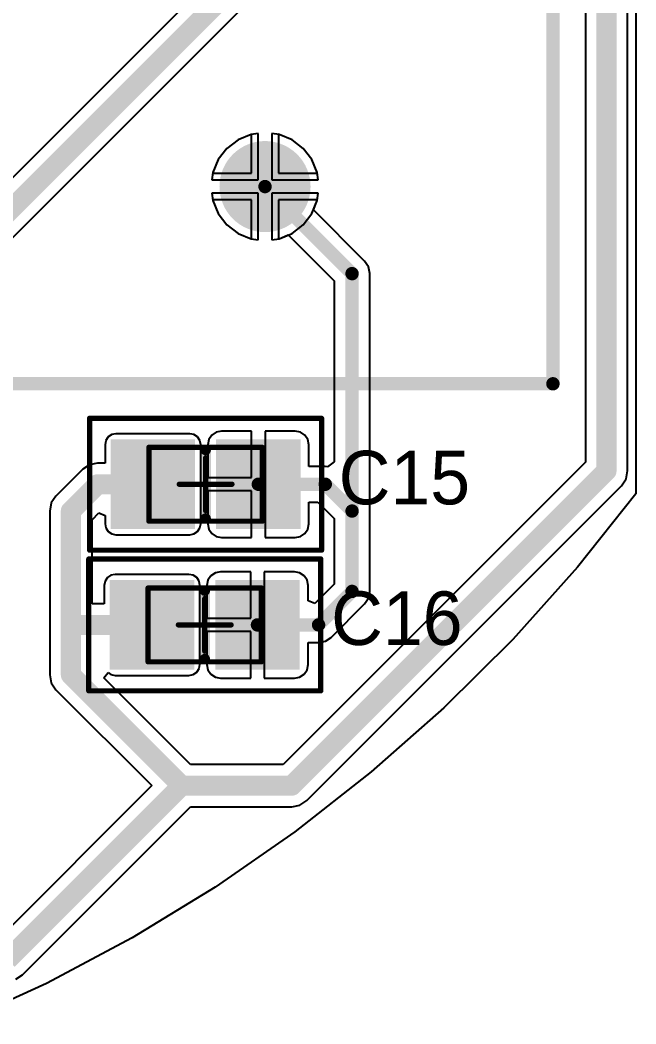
# Model space of a CAD drawing. Header units: millimetres. Extents: x 0.11 to 2.34, y 0.1 to 2.58.
# Drawn here: x 1.882 to 2.342, y 0.197 to 0.947 of the extents above; entities that cross this region are included whole.
import ezdxf

# ---------------------------------------------------------------- set-up
doc = ezdxf.new("R2010")
doc.units = ezdxf.units.MM
doc.header["$MEASUREMENT"] = 0
for name, color, linetype in [('BottomLayer', 5, 'Continuous'), ('BottomSolder', 6, 'Continuous'), ('Mechanical13', 56, 'Continuous'), ('Mechanical15', 56, 'Continuous'), ('MultiLayer', 9, 'Continuous'), ('PadHoleLayer', 156, 'Continuous'), ('TopLayer', 1, 'Continuous'), ('TopOverlay', 2, 'Continuous'), ('TopPaste', 8, 'Continuous'), ('TopSolder', 216, 'Continuous')]:
    doc.layers.add(name, color=color, linetype=linetype)

# ---------------------------------------------------------------- blocks, each defined once
blk = doc.blocks.new('SCMR22H155PSBB0_17')
at = {"layer": 'BottomLayer', "const_width": 0.03}
blk.add_lwpolyline([(0.43776, 0, 1), (0.46776, 0, 1)], format="xyb", close=True, dxfattribs=at)
at = {"layer": 'BottomLayer'}
blk.add_solid([(-0.03, -0.03), (0.03, -0.03), (-0.03, 0.03), (0.03, 0.03)], dxfattribs=at)
at = {"layer": 'BottomSolder', "const_width": 0.034}
blk.add_lwpolyline([(0.43576, 0, 1), (0.46976, 0, 1)], format="xyb", close=True, dxfattribs=at)
at = {"layer": 'BottomSolder'}
blk.add_solid([(-0.034, -0.034), (0.034, -0.034), (-0.034, 0.034), (0.034, 0.034)], dxfattribs=at)
at = {"layer": 'MultiLayer', "const_width": 0.03}
blk.add_lwpolyline([(0.43776, 0, 1), (0.46776, 0, 1)], format="xyb", close=True, dxfattribs=at)
at = {"layer": 'MultiLayer'}
blk.add_solid([(-0.03, -0.03), (0.03, -0.03), (-0.03, 0.03), (0.03, 0.03)], dxfattribs=at)
at = {"layer": 'PadHoleLayer'}
for points, const_width in [([(-0.008, 0, 1), (0.008, 0, 1)], 0.016), ([(0.44488, 0, 1), (0.46063, 0, 1)], 0.01575)]:
    blk.add_lwpolyline(points, format="xyb", close=True, dxfattribs=dict(at, const_width=const_width))
at = {"layer": 'TopLayer', "const_width": 0.03}
blk.add_lwpolyline([(0.43776, 0, 1), (0.46776, 0, 1)], format="xyb", close=True, dxfattribs=at)
at = {"layer": 'TopLayer'}
blk.add_solid([(-0.03, -0.03), (0.03, -0.03), (-0.03, 0.03), (0.03, 0.03)], dxfattribs=at)
at = {"layer": 'TopOverlay'}
for points, const_width in [([(0.6, 0.215), (-0.16, 0.215)], 0.01), ([(-0.16, -0.215), (-0.16, 0.215)], 0.01), ([(0.6, -0.215), (0.6, 0.215)], 0.01), ([(-0.2, -0.03), (-0.2, 0.01)], 0.00787), ([(-0.18, -0.01), (-0.22, -0.01)], 0.00787), ([(0.6, -0.215), (-0.16, -0.215)], 0.01)]:
    blk.add_lwpolyline(points, dxfattribs=dict(at, const_width=const_width))
for points, const_width in [([(-0.1625, 0.215, 1), (-0.1575, 0.215, 1)], 0.005), ([(-0.1625, 0.215, 1), (-0.1575, 0.215, 1)], 0.005), ([(0.5975, 0.215, 1), (0.6025, 0.215, 1)], 0.005), ([(0.5975, 0.215, 1), (0.6025, 0.215, 1)], 0.005), ([(-0.20197, 0.01, 1), (-0.19803, 0.01, 1)], 0.00394), ([(-0.22197, -0.01, 1), (-0.21803, -0.01, 1)], 0.00394), ([(-0.18197, -0.01, 1), (-0.17803, -0.01, 1)], 0.00394), ([(-0.20197, -0.03, 1), (-0.19803, -0.03, 1)], 0.00394), ([(-0.1625, -0.215, 1), (-0.1575, -0.215, 1)], 0.005), ([(-0.1625, -0.215, 1), (-0.1575, -0.215, 1)], 0.005), ([(0.5975, -0.215, 1), (0.6025, -0.215, 1)], 0.005), ([(0.5975, -0.215, 1), (0.6025, -0.215, 1)], 0.005)]:
    blk.add_lwpolyline(points, format="xyb", close=True, dxfattribs=dict(at, const_width=const_width))
at = {"layer": 'TopSolder', "const_width": 0.034}
blk.add_lwpolyline([(0.43576, 0, 1), (0.46976, 0, 1)], format="xyb", close=True, dxfattribs=at)
at = {"layer": 'TopSolder'}
blk.add_solid([(-0.034, -0.034), (0.034, -0.034), (-0.034, 0.034), (0.034, 0.034)], dxfattribs=at)
blk = doc.blocks.new('6_0805_M_23')
at = {"layer": 'Mechanical13', "const_width": 0.00394}
for points in [[(-0.04232, 0.02756), (-0.04232, -0.02756)], [(0.04232, 0.02756), (-0.04232, 0.02756)], [(0.04232, 0.02756), (0.04232, -0.02756)], [(0.04232, -0.02756), (-0.04232, -0.02756)]]:
    blk.add_lwpolyline(points, dxfattribs=at)
at = {"layer": 'Mechanical13', "const_width": 0.00197}
for points in [[(-0.04331, 0.02756, 1), (-0.04134, 0.02756, 1)], [(-0.04331, 0.02756, 1), (-0.04134, 0.02756, 1)], [(0.04134, 0.02756, 1), (0.04331, 0.02756, 1)], [(0.04134, 0.02756, 1), (0.04331, 0.02756, 1)], [(-0.04331, -0.02756, 1), (-0.04134, -0.02756, 1)], [(-0.04331, -0.02756, 1), (-0.04134, -0.02756, 1)], [(0.04134, -0.02756, 1), (0.04331, -0.02756, 1)], [(0.04134, -0.02756, 1), (0.04331, -0.02756, 1)]]:
    blk.add_lwpolyline(points, format="xyb", close=True, dxfattribs=at)
at = {"layer": 'Mechanical15', "const_width": 0.00394}
for points in [[(-0.08661, 0.04921), (-0.08661, -0.04921)], [(0.08661, 0.04921), (-0.08661, 0.04921)], [(0.08661, 0.04921), (0.08661, -0.04921)], [(0, 0.01969), (0, -0.01969)], [(0.01969, 0), (-0.01969, 0)], [(0.08661, -0.04921), (-0.08661, -0.04921)]]:
    blk.add_lwpolyline(points, dxfattribs=at)
at = {"layer": 'Mechanical15', "const_width": 0.00197}
for points in [[(-0.0876, 0.04921, 1), (-0.08563, 0.04921, 1)], [(-0.0876, 0.04921, 1), (-0.08563, 0.04921, 1)], [(0.08563, 0.04921, 1), (0.0876, 0.04921, 1)], [(0.08563, 0.04921, 1), (0.0876, 0.04921, 1)], [(-0.00098, 0.01969, 1), (0.00098, 0.01969, 1)], [(-0.02067, 0, 1), (-0.0187, 0, 1)], [(0.0187, 0, 1), (0.02067, 0, 1)], [(-0.00098, -0.01969, 1), (0.00098, -0.01969, 1)], [(-0.0876, -0.04921, 1), (-0.08563, -0.04921, 1)], [(-0.0876, -0.04921, 1), (-0.08563, -0.04921, 1)], [(0.08563, -0.04921, 1), (0.0876, -0.04921, 1)], [(0.08563, -0.04921, 1), (0.0876, -0.04921, 1)]]:
    blk.add_lwpolyline(points, format="xyb", close=True, dxfattribs=at)
at = {"layer": 'TopLayer'}
for points in [[(-0.01181, -0.02953), (-0.01181, 0.02953), (-0.06693, -0.02953), (-0.06693, 0.02953)], [(0.06693, -0.02953), (0.06693, 0.02953), (0.01181, -0.02953), (0.01181, 0.02953)]]:
    blk.add_solid(points, dxfattribs=at)
at = {"layer": 'TopOverlay', "const_width": 0.00787}
blk.add_lwpolyline([(0, 0.02559), (0, -0.02559)], dxfattribs=at)
at = {"layer": 'TopOverlay', "const_width": 0.00394}
for points in [[(-0.00197, 0.02559, 1), (0.00197, 0.02559, 1)], [(-0.00197, -0.02559, 1), (0.00197, -0.02559, 1)]]:
    blk.add_lwpolyline(points, format="xyb", close=True, dxfattribs=at)
at = {"layer": 'TopPaste'}
for points in [[(-0.01181, -0.02953), (-0.01181, 0.02953), (-0.06693, -0.02953), (-0.06693, 0.02953)], [(0.06693, -0.02953), (0.06693, 0.02953), (0.01181, -0.02953), (0.01181, 0.02953)]]:
    blk.add_solid(points, dxfattribs=at)
at = {"layer": 'TopSolder'}
for points in [[(-0.00781, -0.03353), (-0.00781, 0.03353), (-0.07093, -0.03353), (-0.07093, 0.03353)], [(0.07093, -0.03353), (0.07093, 0.03353), (0.00781, -0.03353), (0.00781, 0.03353)]]:
    blk.add_solid(points, dxfattribs=at)
blk = doc.blocks.new('6_0805_M_24')
at = {"layer": 'Mechanical13', "const_width": 0.00394}
for points in [[(-0.04232, 0.02756), (-0.04232, -0.02756)], [(0.04232, 0.02756), (-0.04232, 0.02756)], [(0.04232, 0.02756), (0.04232, -0.02756)], [(0.04232, -0.02756), (-0.04232, -0.02756)]]:
    blk.add_lwpolyline(points, dxfattribs=at)
at = {"layer": 'Mechanical13', "const_width": 0.00197}
for points in [[(-0.04331, 0.02756, 1), (-0.04134, 0.02756, 1)], [(-0.04331, 0.02756, 1), (-0.04134, 0.02756, 1)], [(0.04134, 0.02756, 1), (0.04331, 0.02756, 1)], [(0.04134, 0.02756, 1), (0.04331, 0.02756, 1)], [(-0.04331, -0.02756, 1), (-0.04134, -0.02756, 1)], [(-0.04331, -0.02756, 1), (-0.04134, -0.02756, 1)], [(0.04134, -0.02756, 1), (0.04331, -0.02756, 1)], [(0.04134, -0.02756, 1), (0.04331, -0.02756, 1)]]:
    blk.add_lwpolyline(points, format="xyb", close=True, dxfattribs=at)
at = {"layer": 'Mechanical15', "const_width": 0.00394}
for points in [[(-0.08661, 0.04921), (-0.08661, -0.04921)], [(0.08661, 0.04921), (-0.08661, 0.04921)], [(0.08661, 0.04921), (0.08661, -0.04921)], [(0, 0.01969), (0, -0.01969)], [(0.01969, 0), (-0.01969, 0)], [(0.08661, -0.04921), (-0.08661, -0.04921)]]:
    blk.add_lwpolyline(points, dxfattribs=at)
at = {"layer": 'Mechanical15', "const_width": 0.00197}
for points in [[(-0.0876, 0.04921, 1), (-0.08563, 0.04921, 1)], [(-0.0876, 0.04921, 1), (-0.08563, 0.04921, 1)], [(0.08563, 0.04921, 1), (0.0876, 0.04921, 1)], [(0.08563, 0.04921, 1), (0.0876, 0.04921, 1)], [(-0.00098, 0.01969, 1), (0.00098, 0.01969, 1)], [(-0.02067, 0, 1), (-0.0187, 0, 1)], [(0.0187, 0, 1), (0.02067, 0, 1)], [(-0.00098, -0.01969, 1), (0.00098, -0.01969, 1)], [(-0.0876, -0.04921, 1), (-0.08563, -0.04921, 1)], [(-0.0876, -0.04921, 1), (-0.08563, -0.04921, 1)], [(0.08563, -0.04921, 1), (0.0876, -0.04921, 1)], [(0.08563, -0.04921, 1), (0.0876, -0.04921, 1)]]:
    blk.add_lwpolyline(points, format="xyb", close=True, dxfattribs=at)
at = {"layer": 'TopLayer'}
for points in [[(-0.01181, -0.02953), (-0.01181, 0.02953), (-0.06693, -0.02953), (-0.06693, 0.02953)], [(0.06693, -0.02953), (0.06693, 0.02953), (0.01181, -0.02953), (0.01181, 0.02953)]]:
    blk.add_solid(points, dxfattribs=at)
at = {"layer": 'TopOverlay', "const_width": 0.00787}
blk.add_lwpolyline([(0, 0.02559), (0, -0.02559)], dxfattribs=at)
at = {"layer": 'TopOverlay', "const_width": 0.00394}
for points in [[(-0.00197, 0.02559, 1), (0.00197, 0.02559, 1)], [(-0.00197, -0.02559, 1), (0.00197, -0.02559, 1)]]:
    blk.add_lwpolyline(points, format="xyb", close=True, dxfattribs=at)
at = {"layer": 'TopPaste'}
for points in [[(-0.01181, -0.02953), (-0.01181, 0.02953), (-0.06693, -0.02953), (-0.06693, 0.02953)], [(0.06693, -0.02953), (0.06693, 0.02953), (0.01181, -0.02953), (0.01181, 0.02953)]]:
    blk.add_solid(points, dxfattribs=at)
at = {"layer": 'TopSolder'}
for points in [[(-0.00781, -0.03353), (-0.00781, 0.03353), (-0.07093, -0.03353), (-0.07093, 0.03353)], [(0.07093, -0.03353), (0.07093, 0.03353), (0.00781, -0.03353), (0.00781, 0.03353)]]:
    blk.add_solid(points, dxfattribs=at)

msp = doc.modelspace()

# ---------------------------------------------------------------- linework, layer by layer
at = {"layer": 'BottomLayer'}
for p, q in [((2.34197, 2.08719), (2.34197, 0.59281)), ((2.04483, 0.85718), (2.03647, 0.85077)), ((2.05456, 0.86121), (2.04483, 0.85718)), ((2.055, 0.86127), (2.05456, 0.86121)), ((2.055, 0.83224), (2.055, 0.86127)), ((2.07544, 0.86121), (2.075, 0.86127)), ((2.075, 0.86127), (2.075, 0.83224)), ((2.08517, 0.85718), (2.07544, 0.86121)), ((2.09353, 0.85077), (2.08517, 0.85718)), ((2.03647, 0.85077), (2.03006, 0.84242)), ((2.09994, 0.84242), (2.09353, 0.85077)), ((2.03006, 0.84242), (2.02603, 0.83269)), ((2.10397, 0.83269), (2.09994, 0.84242)), ((2.02603, 0.83269), (2.02597, 0.83224)), ((2.02597, 0.83224), (2.055, 0.83224)), ((2.075, 0.83224), (2.10403, 0.83224)), ((2.10403, 0.83224), (2.10397, 0.83269)), ((2.055, 0.81224), (2.02597, 0.81224)), ((2.02597, 0.81224), (2.02603, 0.8118)), ((2.02603, 0.8118), (2.03006, 0.80207)), ((2.055, 0.78322), (2.055, 0.81224)), ((2.10403, 0.81224), (2.075, 0.81224)), ((2.075, 0.81224), (2.075, 0.78322)), ((2.09994, 0.80207), (2.10397, 0.8118)), ((2.10397, 0.8118), (2.10403, 0.81224)), ((2.03006, 0.80207), (2.03647, 0.79372)), ((2.09353, 0.79372), (2.09994, 0.80207)), ((2.03647, 0.79372), (2.04483, 0.7873)), ((2.04483, 0.7873), (2.05456, 0.78327)), ((2.07544, 0.78327), (2.08517, 0.7873)), ((2.08517, 0.7873), (2.09353, 0.79372)), ((2.05456, 0.78327), (2.055, 0.78322)), ((2.075, 0.78322), (2.07544, 0.78327)), ((2.34197, 0.59281), (2.29842, 0.53814)), ((2.29842, 0.53814), (2.25004, 0.48419)), ((2.25004, 0.48419), (2.1986, 0.43315)), ((2.1986, 0.43315), (2.14426, 0.38521)), ((2.14426, 0.38521), (2.08723, 0.34051)), ((2.08723, 0.34051), (2.02768, 0.29921)), ((2.02768, 0.29921), (1.96583, 0.26146)), ((1.96583, 0.26146), (1.90188, 0.22738)), ((1.90188, 0.22738), (1.83605, 0.19709))]:
    msp.add_line(p, q, dxfattribs=at)
at = {"layer": 'TopLayer'}
for p, q in [((2.34197, 2.08719), (2.34197, 0.59281)), ((2.3358, 0.61), (2.3358, 1.615)), ((2.3042, 1.60845), (2.3042, 0.61655)), ((2.0492, 1.00155), (1.81623, 0.76858)), ((1.84321, 0.75086), (2.07617, 0.98383)), ((2.06, 0.86193), (2.05456, 0.86121)), ((2.06, 0.82724), (2.06, 0.86193)), ((2.07544, 0.86121), (2.07, 0.86193)), ((2.07, 0.86193), (2.07, 0.82724)), ((2.04483, 0.85718), (2.03647, 0.85077)), ((2.05456, 0.86121), (2.04483, 0.85718)), ((2.08517, 0.85718), (2.07544, 0.86121)), ((2.09353, 0.85077), (2.08517, 0.85718)), ((2.03647, 0.85077), (2.03006, 0.84242)), ((2.09994, 0.84242), (2.09353, 0.85077)), ((2.03006, 0.84242), (2.02603, 0.83269)), ((2.10397, 0.83269), (2.09994, 0.84242)), ((2.02603, 0.83269), (2.02531, 0.82724)), ((2.10469, 0.82724), (2.10397, 0.83269)), ((2.02531, 0.82724), (2.06, 0.82724)), ((2.07, 0.82724), (2.10469, 0.82724)), ((2.06, 0.81724), (2.02531, 0.81724)), ((2.02531, 0.81724), (2.02603, 0.8118)), ((2.06, 0.78256), (2.06, 0.81724)), ((2.10469, 0.81724), (2.07, 0.81724)), ((2.07, 0.81724), (2.07, 0.78256)), ((2.10397, 0.8118), (2.10469, 0.81724)), ((2.02603, 0.8118), (2.03006, 0.80207)), ((2.10111, 0.80488), (2.10397, 0.8118)), ((2.03006, 0.80207), (2.03647, 0.79372)), ((2.13937, 0.76662), (2.10111, 0.80488)), ((2.03647, 0.79372), (2.04483, 0.7873)), ((2.04483, 0.7873), (2.05456, 0.78327)), ((2.05456, 0.78327), (2.06, 0.78256)), ((2.07, 0.78256), (2.07544, 0.78327)), ((2.07544, 0.78327), (2.08236, 0.78614)), ((2.08236, 0.78614), (2.11675, 0.75175)), ((2.14225, 0.76232), (2.13937, 0.76662)), ((2.14325, 0.75724), (2.14225, 0.76232)), ((2.14325, 0.58), (2.14325, 0.75724)), ((2.11675, 0.75175), (2.11675, 0.61668)), ((1.95058, 0.63706), (1.94793, 0.6353)), ((1.9537, 0.63768), (1.95058, 0.63706)), ((2.00882, 0.63768), (1.9537, 0.63768)), ((2.01194, 0.63706), (2.00882, 0.63768)), ((2.01459, 0.6353), (2.01194, 0.63706)), ((2.02854, 0.63895), (2.02523, 0.63674)), ((2.03244, 0.63972), (2.02854, 0.63895)), ((2.055, 0.63972), (2.03244, 0.63972)), ((2.055, 0.605), (2.055, 0.63972)), ((2.08756, 0.63972), (2.065, 0.63972)), ((2.065, 0.63972), (2.065, 0.6)), ((2.09146, 0.63895), (2.08756, 0.63972)), ((2.09477, 0.63674), (2.09146, 0.63895)), ((1.94616, 0.63265), (1.94554, 0.62953)), ((1.94793, 0.6353), (1.94616, 0.63265)), ((2.01635, 0.63265), (2.01459, 0.6353)), ((2.01698, 0.62953), (2.01635, 0.63265)), ((2.02302, 0.63343), (2.02225, 0.62953)), ((2.02523, 0.63674), (2.02302, 0.63343)), ((2.09698, 0.63343), (2.09477, 0.63674)), ((2.09775, 0.62953), (2.09698, 0.63343)), ((1.94554, 0.62953), (1.94554, 0.6158)), ((2.01698, 0.57047), (2.01698, 0.62953)), ((2.02225, 0.62953), (2.02225, 0.605)), ((2.09775, 0.61325), (2.09775, 0.62953)), ((1.93395, 0.6146), (1.92883, 0.61117)), ((1.94, 0.6158), (1.93395, 0.6146)), ((1.94554, 0.6158), (1.94, 0.6158)), ((2.3042, 0.61655), (2.07845, 0.3908)), ((2.11675, 0.61668), (2.11175, 0.61291)), ((1.92883, 0.61117), (1.90883, 0.59117)), ((2.11, 0.61325), (2.09775, 0.61325)), ((2.11175, 0.61291), (2.11, 0.61325)), ((2.3346, 0.60395), (2.3358, 0.61)), ((2.02225, 0.605), (2.055, 0.605)), ((2.065, 0.6), (2.065, 0.56028)), ((2.33117, 0.59883), (2.3346, 0.60395)), ((2.055, 0.595), (2.02225, 0.595)), ((2.02225, 0.595), (2.02225, 0.57047)), ((2.055, 0.56028), (2.055, 0.595)), ((2.09617, 0.36383), (2.33117, 0.59883)), ((2.34197, 0.59281), (2.29842, 0.53814)), ((1.9054, 0.58605), (1.9042, 0.58)), ((1.90883, 0.59117), (1.9054, 0.58605)), ((2.09775, 0.57047), (2.09775, 0.58675)), ((2.09775, 0.58675), (2.10451, 0.58675)), ((2.10451, 0.58675), (2.11675, 0.57451)), ((1.9042, 0.58), (1.9042, 0.495)), ((1.9358, 0.57345), (1.94092, 0.57857)), ((1.94092, 0.57857), (1.94554, 0.57666)), ((2.14325, 0.52), (2.14325, 0.58)), ((1.9358, 0.5108), (1.9358, 0.57345)), ((1.94554, 0.57666), (1.94554, 0.57047)), ((1.94554, 0.57047), (1.94616, 0.56735)), ((2.01635, 0.56735), (2.01698, 0.57047)), ((2.02225, 0.57047), (2.02302, 0.56657)), ((2.09698, 0.56657), (2.09775, 0.57047)), ((2.11675, 0.57451), (2.11675, 0.52549)), ((1.94616, 0.56735), (1.94793, 0.5647)), ((1.94793, 0.5647), (1.95058, 0.56294)), ((1.95058, 0.56294), (1.9537, 0.56232)), ((1.9537, 0.56232), (2.00882, 0.56232)), ((2.00882, 0.56232), (2.01194, 0.56294)), ((2.01194, 0.56294), (2.01459, 0.5647)), ((2.01459, 0.5647), (2.01635, 0.56735)), ((2.02302, 0.56657), (2.02523, 0.56326)), ((2.02523, 0.56326), (2.02854, 0.56105)), ((2.09146, 0.56105), (2.09477, 0.56326)), ((2.09477, 0.56326), (2.09698, 0.56657)), ((2.02854, 0.56105), (2.03244, 0.56028)), ((2.03244, 0.56028), (2.055, 0.56028)), ((2.065, 0.56028), (2.08756, 0.56028)), ((2.08756, 0.56028), (2.09146, 0.56105)), ((1.95307, 0.53268), (1.94995, 0.53206)), ((2.00819, 0.53268), (1.95307, 0.53268)), ((2.01131, 0.53206), (2.00819, 0.53268)), ((2.02791, 0.53395), (2.0246, 0.53174)), ((2.03181, 0.53472), (2.02791, 0.53395)), ((2.05437, 0.53472), (2.03181, 0.53472)), ((2.05437, 0.5), (2.05437, 0.53472)), ((2.08693, 0.53472), (2.06437, 0.53472)), ((2.06437, 0.53472), (2.06437, 0.495)), ((2.09083, 0.53395), (2.08693, 0.53472)), ((2.09414, 0.53174), (2.09083, 0.53395)), ((2.29842, 0.53814), (2.25004, 0.48419)), ((1.94554, 0.52765), (1.94491, 0.52453)), ((1.9473, 0.5303), (1.94554, 0.52765)), ((1.94995, 0.53206), (1.9473, 0.5303)), ((2.01396, 0.5303), (2.01131, 0.53206)), ((2.01572, 0.52765), (2.01396, 0.5303)), ((2.01635, 0.52453), (2.01572, 0.52765)), ((2.02239, 0.52843), (2.02162, 0.52453)), ((2.0246, 0.53174), (2.02239, 0.52843)), ((2.09635, 0.52843), (2.09414, 0.53174)), ((2.09713, 0.52453), (2.09635, 0.52843)), ((2.11675, 0.52549), (2.10213, 0.51087)), ((1.94491, 0.52453), (1.94491, 0.5108)), ((2.01635, 0.46547), (2.01635, 0.52453)), ((2.02162, 0.52453), (2.02162, 0.5)), ((2.09713, 0.51294), (2.09713, 0.52453)), ((2.14225, 0.51493), (2.14325, 0.52)), ((1.94491, 0.5108), (1.9358, 0.5108)), ((2.10213, 0.51087), (2.09713, 0.51294)), ((2.11437, 0.48563), (2.13937, 0.51063)), ((2.13937, 0.51063), (2.14225, 0.51493)), ((1.9042, 0.495), (1.9042, 0.45775)), ((2.02162, 0.5), (2.05437, 0.5)), ((2.06437, 0.495), (2.06437, 0.45528)), ((2.05437, 0.49), (2.02162, 0.49)), ((2.02162, 0.49), (2.02162, 0.46547)), ((2.05437, 0.45528), (2.05437, 0.49)), ((2.09713, 0.46547), (2.09713, 0.48175)), ((2.09713, 0.48175), (2.105, 0.48175)), ((2.105, 0.48175), (2.11007, 0.48275)), ((2.11007, 0.48275), (2.11437, 0.48563)), ((2.25004, 0.48419), (2.1986, 0.43315)), ((2.01572, 0.46235), (2.01635, 0.46547)), ((2.02162, 0.46547), (2.02239, 0.46157)), ((2.09635, 0.46157), (2.09713, 0.46547)), ((1.9042, 0.45775), (1.9054, 0.4517)), ((1.94461, 0.45549), (1.94779, 0.45938)), ((1.94779, 0.45938), (1.94995, 0.45794)), ((1.94995, 0.45794), (1.95307, 0.45732)), ((1.95307, 0.45732), (2.00819, 0.45732)), ((2.00819, 0.45732), (2.01131, 0.45794)), ((2.01131, 0.45794), (2.01396, 0.4597)), ((2.01396, 0.4597), (2.01572, 0.46235)), ((2.02239, 0.46157), (2.0246, 0.45826)), ((2.0246, 0.45826), (2.02791, 0.45605)), ((2.09083, 0.45605), (2.09414, 0.45826)), ((2.09414, 0.45826), (2.09635, 0.46157)), ((1.9054, 0.4517), (1.90883, 0.44658)), ((2.0093, 0.3908), (1.94461, 0.45549)), ((2.02791, 0.45605), (2.03181, 0.45528)), ((2.03181, 0.45528), (2.05437, 0.45528)), ((2.06437, 0.45528), (2.08693, 0.45528)), ((2.08693, 0.45528), (2.09083, 0.45605)), ((1.90883, 0.44658), (1.9804, 0.375)), ((2.1986, 0.43315), (2.14426, 0.38521)), ((2.07845, 0.3908), (2.0093, 0.3908)), ((2.14426, 0.38521), (2.08723, 0.34051)), ((1.9804, 0.375), (1.8662, 0.2608)), ((2.085, 0.3592), (2.09105, 0.3604)), ((2.09105, 0.3604), (2.09617, 0.36383)), ((1.88392, 0.23383), (2.0093, 0.3592)), ((2.0093, 0.3592), (2.085, 0.3592)), ((2.08723, 0.34051), (2.02768, 0.29921)), ((2.02768, 0.29921), (1.96583, 0.26146)), ((1.96583, 0.26146), (1.90188, 0.22738)), ((1.8788, 0.2304), (1.88392, 0.23383)), ((1.90188, 0.22738), (1.83605, 0.19709))]:
    msp.add_line(p, q, dxfattribs=at)
for points, const_width in [([(2.32, 0.61), (2.32, 1.615)], 0.015), ([(1.8274, 0.7574), (2.065, 0.995)], 0.015), ([(2.065, 0.82224), (2.13, 0.75724)], 0.01), ([(2.13, 0.58), (2.13, 0.75724)], 0.01), ([(2.085, 0.375), (2.32, 0.61)], 0.015), ([(1.92, 0.58), (1.94, 0.6)], 0.015), ([(1.94, 0.6), (1.98126, 0.6)], 0.015), ([(2.06, 0.6), (2.11, 0.6)], 0.01), ([(2.11, 0.6), (2.13, 0.58)], 0.01), ([(1.92, 0.495), (1.92, 0.58)], 0.015), ([(2.13, 0.52), (2.13, 0.58)], 0.01), ([(2.105, 0.495), (2.13, 0.52)], 0.01), ([(1.92, 0.45775), (1.92, 0.495)], 0.015), ([(1.92, 0.495), (1.98063, 0.495)], 0.015), ([(2.05937, 0.495), (2.105, 0.495)], 0.01), ([(1.92, 0.45775), (2.00275, 0.375)], 0.015), ([(1.87275, 0.245), (2.00275, 0.375)], 0.015), ([(2.00275, 0.375), (2.085, 0.375)], 0.015)]:
    msp.add_lwpolyline(points, dxfattribs=dict(at, const_width=const_width))
for points, const_width in [([(2.0625, 0.82224, 1), (2.0675, 0.82224, 1)], 0.005), ([(2.1275, 0.75724, 1), (2.1325, 0.75724, 1)], 0.005), ([(2.1275, 0.75724, 1), (2.1325, 0.75724, 1)], 0.005), ([(2.31625, 0.61, 1), (2.32375, 0.61, 1)], 0.0075), ([(2.31625, 0.61, 1), (2.32375, 0.61, 1)], 0.0075), ([(1.93625, 0.6, 1), (1.94375, 0.6, 1)], 0.0075), ([(1.93625, 0.6, 1), (1.94375, 0.6, 1)], 0.0075), ([(1.97751, 0.6, 1), (1.98501, 0.6, 1)], 0.0075), ([(2.0575, 0.6, 1), (2.0625, 0.6, 1)], 0.005), ([(2.1075, 0.6, 1), (2.1125, 0.6, 1)], 0.005), ([(2.1075, 0.6, 1), (2.1125, 0.6, 1)], 0.005), ([(1.91625, 0.58, 1), (1.92375, 0.58, 1)], 0.0075), ([(1.91625, 0.58, 1), (1.92375, 0.58, 1)], 0.0075), ([(2.1275, 0.58, 1), (2.1325, 0.58, 1)], 0.005), ([(2.1275, 0.58, 1), (2.1325, 0.58, 1)], 0.005), ([(2.1275, 0.58, 1), (2.1325, 0.58, 1)], 0.005), ([(2.1275, 0.52, 1), (2.1325, 0.52, 1)], 0.005), ([(2.1275, 0.52, 1), (2.1325, 0.52, 1)], 0.005), ([(1.91625, 0.495, 1), (1.92375, 0.495, 1)], 0.0075), ([(1.91625, 0.495, 1), (1.92375, 0.495, 1)], 0.0075), ([(1.91625, 0.495, 1), (1.92375, 0.495, 1)], 0.0075), ([(1.97688, 0.495, 1), (1.98438, 0.495, 1)], 0.0075), ([(2.05687, 0.495, 1), (2.06187, 0.495, 1)], 0.005), ([(2.1025, 0.495, 1), (2.1075, 0.495, 1)], 0.005), ([(2.1025, 0.495, 1), (2.1075, 0.495, 1)], 0.005), ([(1.91625, 0.45775, 1), (1.92375, 0.45775, 1)], 0.0075), ([(1.91625, 0.45775, 1), (1.92375, 0.45775, 1)], 0.0075), ([(1.999, 0.375, 1), (2.0065, 0.375, 1)], 0.0075), ([(1.999, 0.375, 1), (2.0065, 0.375, 1)], 0.0075), ([(1.999, 0.375, 1), (2.0065, 0.375, 1)], 0.0075), ([(2.08125, 0.375, 1), (2.08875, 0.375, 1)], 0.0075), ([(2.08125, 0.375, 1), (2.08875, 0.375, 1)], 0.0075)]:
    msp.add_lwpolyline(points, format="xyb", close=True, dxfattribs=dict(at, const_width=const_width))

# ---------------------------------------------------------------- block references
for name, p, rotation in [('SCMR22H155PSBB0_17', (2.065, 1.275), 270), ('6_0805_M_23', (2.02063, 0.6), 180), ('6_0805_M_24', (2.02, 0.495), 180)]:
    msp.add_blockref(name, p, dxfattribs=dict(rotation=rotation))

# ---------------------------------------------------------------- texts
at = {"layer": 'TopOverlay'}
for s, p in [('C15', (2.12, 0.585)), ('C16', (2.11437, 0.48))]:
    msp.add_text(s, height=0.04, dxfattribs=at).set_placement(p)

doc.saveas('drawing.dxf')
